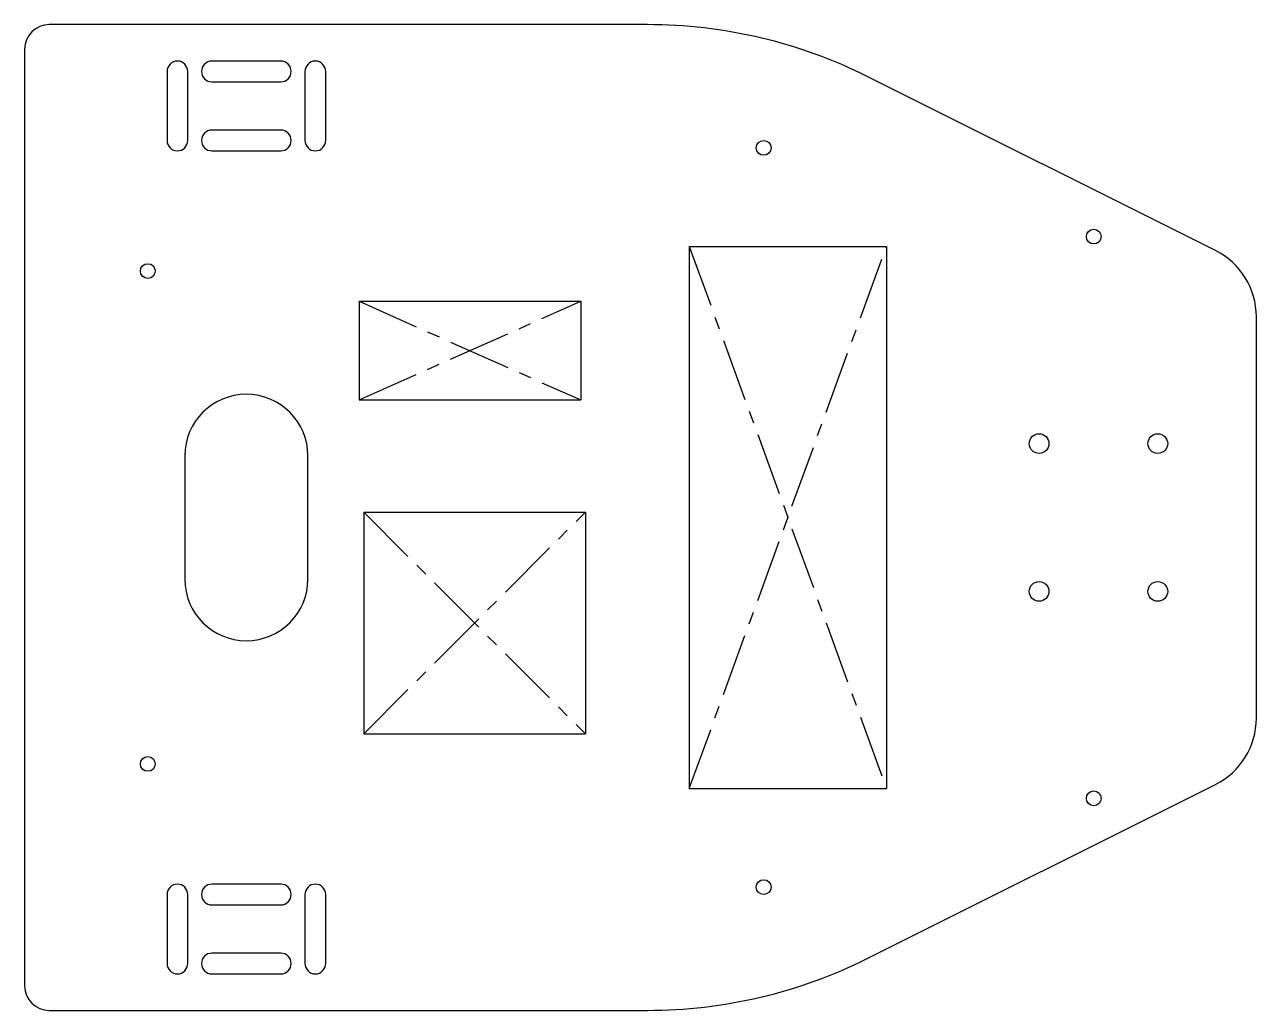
# Model space of a CAD drawing. Header units: millimetres. Extents: x -125 to 125, y -100 to 100.
import ezdxf

# ---------------------------------------------------------------- set-up
doc = ezdxf.new("R2010")
doc.units = ezdxf.units.MM
doc.header["$PDSIZE"] = -1
doc.linetypes.add('CENTERX2', pattern=[20.32, 12.7, -2.54, 2.54, -2.54])

msp = doc.modelspace()

# ---------------------------------------------------------------- linework, layer by layer
at = {"color": 7, "linetype": 'Continuous', "lineweight": 25}
for p, q in [((1.39, 100), (-120, 100)), ((-125, 95), (-125, -95)), ((-73, 92.6), (-87, 92.6)), ((-96.1, 90.5), (-96.1, 76.5)), ((-91.9, 76.5), (-91.9, 90.5)), ((-68.1, 90.5), (-68.1, 76.5)), ((-63.9, 76.5), (-63.9, 90.5)), ((-87, 88.4), (-73, 88.4)), ((116.71, 54.15), (46.11, 89.44)), ((-73, 78.6), (-87, 78.6)), ((-87, 74.4), (-73, 74.4)), ((125, -40.73), (125, 40.73)), ((-92.5, 12.5), (-92.5, -12.5)), ((-67.5, -12.5), (-67.5, 12.5)), ((46.11, -89.44), (116.71, -54.15)), ((-73, -74.4), (-87, -74.4)), ((-96.1, -76.5), (-96.1, -90.5)), ((-91.9, -90.5), (-91.9, -76.5)), ((-68.1, -76.5), (-68.1, -90.5)), ((-63.9, -90.5), (-63.9, -76.5)), ((-87, -78.6), (-73, -78.6)), ((-73, -88.4), (-87, -88.4)), ((-87, -92.6), (-73, -92.6)), ((-120, -100), (1.39, -100))]:
    msp.add_line(p, q, dxfattribs=at)
at = {"color": 7, "linetype": 'Continuous'}
for p, q in [((9.91, 55), (49.91, 55)), ((9.91, 55), (9.91, -55)), ((49.91, 55), (49.91, -55)), ((-57.13, 43.86), (-12.13, 43.86)), ((-57.13, 43.86), (-57.13, 23.86)), ((-12.13, 43.86), (-12.13, 23.86)), ((-57.13, 23.86), (-12.13, 23.86)), ((-56.17, 1.1), (-11.17, 1.1)), ((-56.17, 1.1), (-56.17, -43.9)), ((-11.17, 1.1), (-11.17, -43.9)), ((-56.17, -43.9), (-11.17, -43.9)), ((9.91, -55), (49.91, -55))]:
    msp.add_line(p, q, dxfattribs=at)
at = {"color": 7, "linetype": 'CENTERX2'}
for p, q in [((9.91, 55), (49.91, -55)), ((9.91, -55), (49.91, 55)), ((-57.13, 43.86), (-12.13, 23.86)), ((-57.13, 23.86), (-12.13, 43.86)), ((-56.17, 1.1), (-11.17, -43.9)), ((-56.17, -43.9), (-11.17, 1.1))]:
    msp.add_line(p, q, dxfattribs=at)
at = {"color": 7, "linetype": 'Continuous', "lineweight": 25}
for centre, radius in [((25, 75), 1.5), ((92, 57), 1.5), ((-100, 50), 1.5), ((80.9, 15), 2), ((105, 15), 2), ((80.9, -15), 2), ((105, -15), 2), ((-100, -50), 1.5), ((92, -56.99), 1.5), ((25, -75), 1.5)]:
    msp.add_circle(centre, radius, dxfattribs=at)
for centre, radius, start, end in [((-120, 95), 5, 90, 180), ((1.39, 0), 100, 63.4349, 90), ((-94, 90.5), 2.1, 0, 180), ((-87, 90.5), 2.1, 90, 270), ((-73, 90.5), 2.1, 270, 90), ((-66, 90.5), 2.1, 0, 180), ((-87, 76.5), 2.1, 90, 270), ((-73, 76.5), 2.1, 270, 90), ((-94, 76.5), 2.1, 180, 0), ((-66, 76.5), 2.1, 180, 0), ((110, 40.73), 15, 0, 63.4349), ((-80, 12.5), 12.5, 0, 180), ((-80, -12.5), 12.5, 180, 0), ((110, -40.73), 15, 296.5651, 0), ((-94, -76.5), 2.1, 0, 180), ((-87, -76.5), 2.1, 90, 270), ((-73, -76.5), 2.1, 270, 90), ((-66, -76.5), 2.1, 0, 180), ((-87, -90.5), 2.1, 90, 270), ((-73, -90.5), 2.1, 270, 90), ((1.39, 0), 100, 270, 296.5651), ((-94, -90.5), 2.1, 180, 0), ((-66, -90.5), 2.1, 180, 0), ((-120, -95), 5, 180, 270)]:
    msp.add_arc(centre, radius, start, end, dxfattribs=at)
at = {"color": 7, "linetype": 'Continuous'}
for p in [(-34.63, 33.86), (29.91, 0), (-33.67, -21.4)]:
    msp.add_point(p, dxfattribs=at)

doc.saveas('drawing.dxf')
